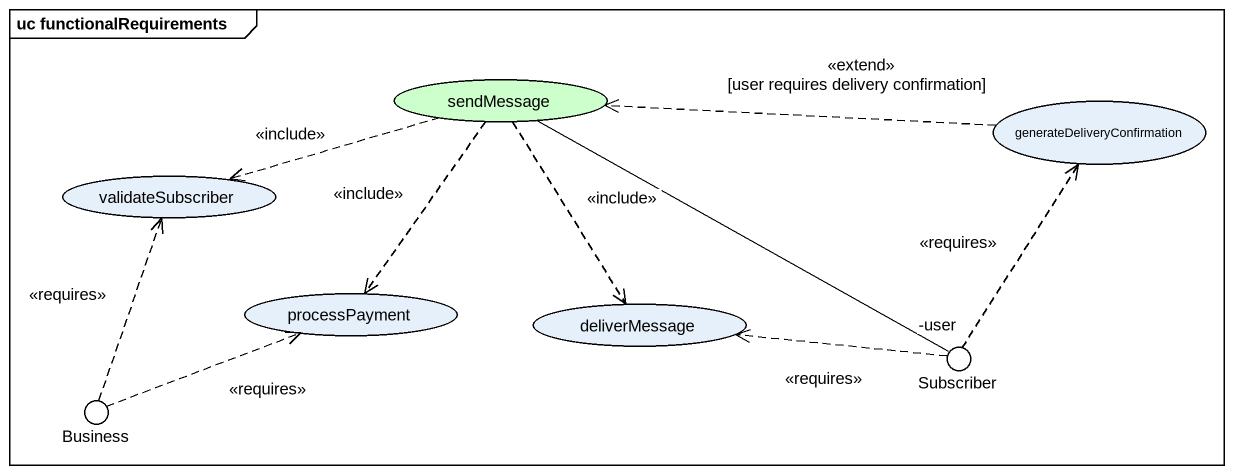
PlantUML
@startuml
mainframe uc functionalRequirements
usecase sendMessage #CCFFCC
usecase generateDeliveryConfirmation
usecase validateSubscriber
usecase processPayment
usecase deliverMessage
() Subscriber
() Business
sendMessage .left.> validateSubscriber : <<include>>
sendMessage ..> processPayment : <<include>>
sendMessage ..> deliverMessage : <<include>>
generateDeliveryConfirmation .left.> sendMessage : <<extend>> [user requires delivery confirmation]
Subscriber "-user" -left- sendMessage
Subscriber .up.> generateDeliveryConfirmation : <<requires>>
Subscriber .left.> deliverMessage : <<requires>>
Business .up.> validateSubscriber : <<requires>>
Business .right.> processPayment : <<requires>>
@enduml
